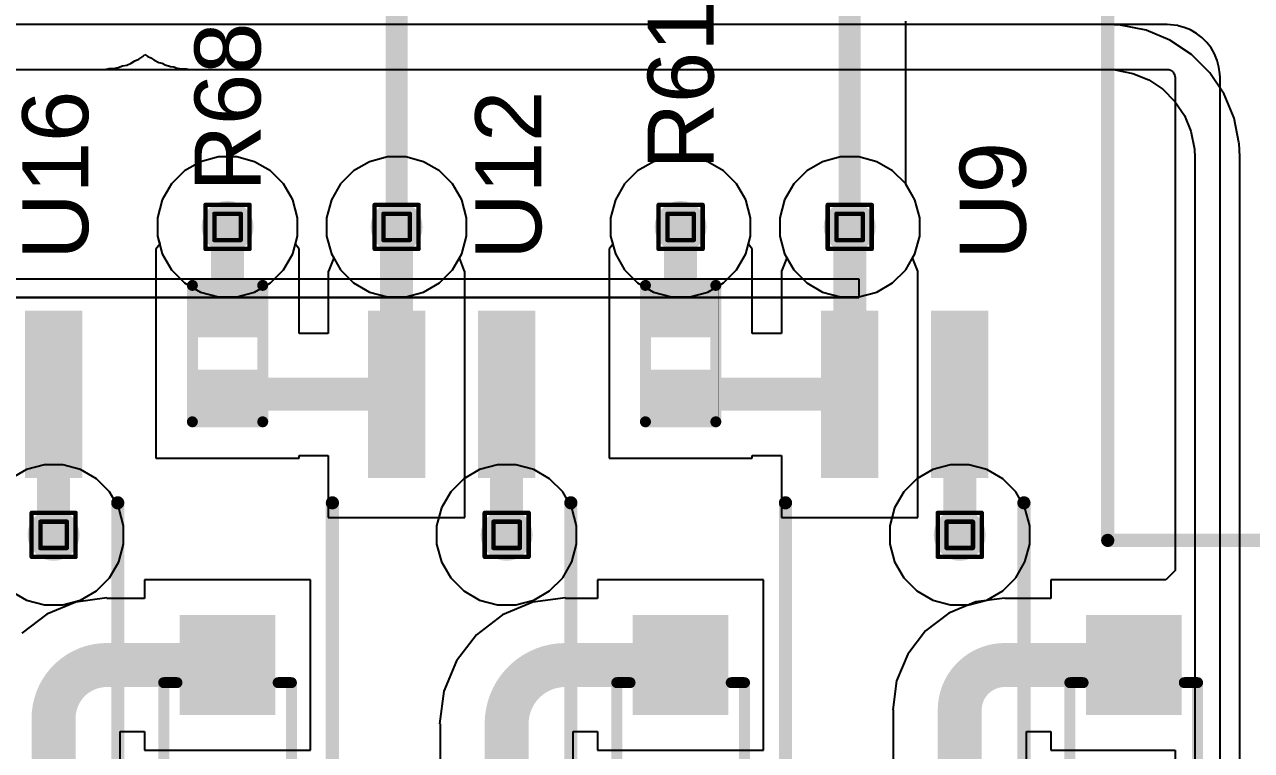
# Model space of a CAD drawing. Header units: inches. Extents: x -5 to 230, y -4 to 159.
# Drawn here: x 56.92 to 71.08, y 10.97 to 19.35 of the extents above; entities that cross this region are included whole.
import ezdxf

# ---------------------------------------------------------------- set-up
doc = ezdxf.new("R2010")
doc.units = ezdxf.units.IN
for name, color, linetype in [('Bottom Layer', 5, 'Continuous'), ('Drill Drawing', 1, 'Continuous'), ('Layer 1', 16, 'Continuous'), ('Layer 2', 76, 'Continuous'), ('Top Layer', 1, 'Continuous'), ('Top Overlay', 2, 'Continuous'), ('Top Paste', 8, 'Continuous'), ('Top Solder', 216, 'Continuous'), ('Via Holes', 16, 'Continuous')]:
    doc.layers.add(name, color=color, linetype=linetype)
doc.styles.add('Arial', font='', dxfattribs={"height": 0.2})
doc.styles.get('Arial').set_extended_font_data('Arial')

# ---------------------------------------------------------------- blocks, each defined once
blk = doc.blocks.new('SOIC_4_175____60')
at = {"layer": 'Top Layer'}
blk.add_hatch(color=1, dxfattribs=at).paths.add_polyline_path([(4.137, -0.355), (4.137, -0.915), (2.31, -0.915), (2.31, -0.355)])
at = {"layer": 'Top Paste'}
blk.add_hatch(color=8, dxfattribs=at).paths.add_polyline_path([(4.137, -0.355), (4.137, -0.915), (2.31, -0.915), (2.31, -0.355)])
at = {"layer": 'Top Solder'}
blk.add_hatch(color=216, dxfattribs=at).paths.add_polyline_path([(4.188, -0.304), (4.188, -0.966), (2.259, -0.966), (2.259, -0.304)])
at = {"layer": 'Top Overlay', "const_width": 0.152}
blk.add_lwpolyline([(-1.971, -1.376), (1.971, -1.376)], dxfattribs=at)
at = {"layer": 'Top Overlay', "const_width": 0.0762}
blk.add_lwpolyline([(1.933, -1.376, 1), (2.009, -1.376, 1)], format="xyb", close=True, dxfattribs=at)
blk = doc.blocks.new('SOIC_4_175____64')
at = {"layer": 'Top Layer'}
for points in [[(4.137, 0.915), (4.137, 0.355), (2.31, 0.355), (2.31, 0.915)], [(4.137, -0.355), (4.137, -0.915), (2.31, -0.915), (2.31, -0.355)]]:
    blk.add_hatch(color=1, dxfattribs=at).paths.add_polyline_path(points)
at = {"layer": 'Top Paste'}
for points in [[(4.137, 0.915), (4.137, 0.355), (2.31, 0.355), (2.31, 0.915)], [(4.137, -0.355), (4.137, -0.915), (2.31, -0.915), (2.31, -0.355)]]:
    blk.add_hatch(color=8, dxfattribs=at).paths.add_polyline_path(points)
at = {"layer": 'Top Solder'}
for points in [[(4.188, 0.966), (4.188, 0.304), (2.259, 0.304), (2.259, 0.966)], [(4.188, -0.304), (4.188, -0.966), (2.259, -0.966), (2.259, -0.304)]]:
    blk.add_hatch(color=216, dxfattribs=at).paths.add_polyline_path(points)
at = {"layer": 'Top Overlay', "const_width": 0.152}
for points in [[(-1.971, 1.376), (1.971, 1.376)], [(-1.971, -1.376), (1.971, -1.376)]]:
    blk.add_lwpolyline(points, dxfattribs=at)
at = {"layer": 'Top Overlay', "const_width": 0.0762}
for points in [[(1.933, 1.376, 1), (2.009, 1.376, 1)], [(1.933, -1.376, 1), (2.009, -1.376, 1)]]:
    blk.add_lwpolyline(points, format="xyb", close=True, dxfattribs=at)
blk = doc.blocks.new('SOIC_4_175____67')
at = {"layer": 'Top Layer'}
for points in [[(4.137, 0.915), (4.137, 0.355), (2.31, 0.355), (2.31, 0.915)], [(4.137, -0.355), (4.137, -0.915), (2.31, -0.915), (2.31, -0.355)]]:
    blk.add_hatch(color=1, dxfattribs=at).paths.add_polyline_path(points)
at = {"layer": 'Top Paste'}
for points in [[(4.137, 0.915), (4.137, 0.355), (2.31, 0.355), (2.31, 0.915)], [(4.137, -0.355), (4.137, -0.915), (2.31, -0.915), (2.31, -0.355)]]:
    blk.add_hatch(color=8, dxfattribs=at).paths.add_polyline_path(points)
at = {"layer": 'Top Solder'}
for points in [[(4.188, 0.966), (4.188, 0.304), (2.259, 0.304), (2.259, 0.966)], [(4.188, -0.304), (4.188, -0.966), (2.259, -0.966), (2.259, -0.304)]]:
    blk.add_hatch(color=216, dxfattribs=at).paths.add_polyline_path(points)
at = {"layer": 'Top Overlay', "const_width": 0.152}
for points in [[(-1.971, 1.376), (1.971, 1.376)], [(-1.971, -1.376), (1.971, -1.376)]]:
    blk.add_lwpolyline(points, dxfattribs=at)
at = {"layer": 'Top Overlay', "const_width": 0.0762}
for points in [[(1.933, 1.376, 1), (2.009, 1.376, 1)], [(1.933, -1.376, 1), (2.009, -1.376, 1)]]:
    blk.add_lwpolyline(points, format="xyb", close=True, dxfattribs=at)
blk = doc.blocks.new('R___0402_112')
at = {"layer": 'Top Layer'}
for points in [[(-0.699, -0.318), (-0.699, 0.318), (-0.241, 0.318), (-0.241, -0.318)], [(0.241, -0.318), (0.241, 0.318), (0.699, 0.318), (0.699, -0.318)]]:
    blk.add_hatch(color=1, dxfattribs=at).paths.add_polyline_path(points)
at = {"layer": 'Top Paste'}
for points in [[(-0.699, -0.318), (-0.699, 0.318), (-0.241, 0.318), (-0.241, -0.318)], [(0.241, -0.318), (0.241, 0.318), (0.699, 0.318), (0.699, -0.318)]]:
    blk.add_hatch(color=8, dxfattribs=at).paths.add_polyline_path(points)
at = {"layer": 'Top Solder'}
for points in [[(-0.754, -0.373), (-0.754, 0.373), (-0.186, 0.373), (-0.186, -0.373)], [(0.186, -0.373), (0.186, 0.373), (0.754, 0.373), (0.754, -0.373)]]:
    blk.add_hatch(color=216, dxfattribs=at).paths.add_polyline_path(points)
at = {"layer": 'Top Overlay'}
for points, const_width in [([(-0.787, 0.406), (-0.787, -0.406)], 0.127), ([(-0.787, 0.406), (0.787, 0.406)], 0.127), ([(0.787, 0.406), (0.787, -0.406)], 0.127), ([(-0.787, -0.406), (0.787, -0.406)], 0.127), ([(-0.813, -0.432), (0.813, -0.432)], 0.00323)]:
    blk.add_lwpolyline(points, dxfattribs=dict(at, const_width=const_width))
for points, const_width in [([(-0.819, 0.406, 1), (-0.756, 0.406, 1)], 0.0635), ([(-0.819, 0.406, 1), (-0.756, 0.406, 1)], 0.0635), ([(0.756, 0.406, 1), (0.819, 0.406, 1)], 0.0635), ([(0.756, 0.406, 1), (0.819, 0.406, 1)], 0.0635), ([(-0.819, -0.406, 1), (-0.756, -0.406, 1)], 0.0635), ([(-0.819, -0.406, 1), (-0.756, -0.406, 1)], 0.0635), ([(0.756, -0.406, 1), (0.819, -0.406, 1)], 0.0635), ([(0.756, -0.406, 1), (0.819, -0.406, 1)], 0.0635), ([(-0.814, -0.432, 1), (-0.812, -0.432, 1)], 0.00161), ([(0.812, -0.432, 1), (0.814, -0.432, 1)], 0.00161)]:
    blk.add_lwpolyline(points, format="xyb", close=True, dxfattribs=dict(at, const_width=const_width))
blk = doc.blocks.new('R___0402_119')
at = {"layer": 'Top Layer'}
for points in [[(-0.699, -0.318), (-0.699, 0.318), (-0.241, 0.318), (-0.241, -0.318)], [(0.241, -0.318), (0.241, 0.318), (0.699, 0.318), (0.699, -0.318)]]:
    blk.add_hatch(color=1, dxfattribs=at).paths.add_polyline_path(points)
at = {"layer": 'Top Paste'}
for points in [[(-0.699, -0.318), (-0.699, 0.318), (-0.241, 0.318), (-0.241, -0.318)], [(0.241, -0.318), (0.241, 0.318), (0.699, 0.318), (0.699, -0.318)]]:
    blk.add_hatch(color=8, dxfattribs=at).paths.add_polyline_path(points)
at = {"layer": 'Top Solder'}
for points in [[(-0.754, -0.373), (-0.754, 0.373), (-0.186, 0.373), (-0.186, -0.373)], [(0.186, -0.373), (0.186, 0.373), (0.754, 0.373), (0.754, -0.373)]]:
    blk.add_hatch(color=216, dxfattribs=at).paths.add_polyline_path(points)
at = {"layer": 'Top Overlay'}
for points, const_width in [([(-0.787, 0.406), (-0.787, -0.406)], 0.127), ([(-0.787, 0.406), (0.787, 0.406)], 0.127), ([(0.787, 0.406), (0.787, -0.406)], 0.127), ([(-0.787, -0.406), (0.787, -0.406)], 0.127), ([(-0.813, -0.432), (0.813, -0.432)], 0.00323)]:
    blk.add_lwpolyline(points, dxfattribs=dict(at, const_width=const_width))
for points, const_width in [([(-0.819, 0.406, 1), (-0.756, 0.406, 1)], 0.0635), ([(-0.819, 0.406, 1), (-0.756, 0.406, 1)], 0.0635), ([(0.756, 0.406, 1), (0.819, 0.406, 1)], 0.0635), ([(0.756, 0.406, 1), (0.819, 0.406, 1)], 0.0635), ([(-0.819, -0.406, 1), (-0.756, -0.406, 1)], 0.0635), ([(-0.819, -0.406, 1), (-0.756, -0.406, 1)], 0.0635), ([(0.756, -0.406, 1), (0.819, -0.406, 1)], 0.0635), ([(0.756, -0.406, 1), (0.819, -0.406, 1)], 0.0635), ([(-0.814, -0.432, 1), (-0.812, -0.432, 1)], 0.00161), ([(0.812, -0.432, 1), (0.814, -0.432, 1)], 0.00161)]:
    blk.add_lwpolyline(points, format="xyb", close=True, dxfattribs=dict(at, const_width=const_width))
blk = doc.blocks.new('SOD_123_203')
at = {"layer": 'Top Layer'}
for points in [[(-1.1, 0.45), (-1.1, -0.45), (-2.05, -0.45), (-2.05, 0.45)], [(2.05, 0.45), (2.05, -0.45), (1.1, -0.45), (1.1, 0.45)]]:
    blk.add_hatch(color=1, dxfattribs=at).paths.add_polyline_path(points)
at = {"layer": 'Top Overlay'}
for points in [[(0.965, 0.508), (2.819, 0.508), (2.819, 0.8), (0.965, 0.8)], [(2.12, -0.788), (2.819, -0.788), (2.819, 0.787), (2.12, 0.787)], [(0.965, -0.8), (2.819, -0.8), (2.819, -0.508), (0.965, -0.508)]]:
    blk.add_hatch(color=2, dxfattribs=at).paths.add_polyline_path(points)
at = {"layer": 'Top Paste'}
for points in [[(-1.1, 0.45), (-1.1, -0.45), (-2.05, -0.45), (-2.05, 0.45)], [(2.05, 0.45), (2.05, -0.45), (1.1, -0.45), (1.1, 0.45)]]:
    blk.add_hatch(color=8, dxfattribs=at).paths.add_polyline_path(points)
at = {"layer": 'Top Solder'}
for points in [[(-0.998, 0.552), (-0.998, -0.552), (-2.152, -0.552), (-2.152, 0.552)], [(2.152, 0.552), (2.152, -0.552), (0.998, -0.552), (0.998, 0.552)]]:
    blk.add_hatch(color=216, dxfattribs=at).paths.add_polyline_path(points)
at = {"layer": 'Top Overlay', "const_width": 0.127}
for points in [[(0.965, 0.737), (-1.372, 0.737)], [(-1.372, 0.584), (-1.372, 0.737)], [(-1.372, -0.737), (-1.372, -0.584)], [(0.965, -0.737), (-1.372, -0.737)]]:
    blk.add_lwpolyline(points, dxfattribs=at)
at = {"layer": 'Top Overlay', "const_width": 0.0635}
for points in [[(-1.403, 0.737, 1), (-1.34, 0.737, 1)], [(-1.403, 0.737, 1), (-1.34, 0.737, 1)], [(0.933, 0.737, 1), (0.997, 0.737, 1)], [(-1.403, 0.584, 1), (-1.34, 0.584, 1)], [(-1.403, -0.584, 1), (-1.34, -0.584, 1)], [(-1.403, -0.737, 1), (-1.34, -0.737, 1)], [(-1.403, -0.737, 1), (-1.34, -0.737, 1)], [(0.933, -0.737, 1), (0.997, -0.737, 1)]]:
    blk.add_lwpolyline(points, format="xyb", close=True, dxfattribs=at)
blk = doc.blocks.new('SOD_123_205')
at = {"layer": 'Top Layer'}
for points in [[(-1.1, 0.45), (-1.1, -0.45), (-2.05, -0.45), (-2.05, 0.45)], [(2.05, 0.45), (2.05, -0.45), (1.1, -0.45), (1.1, 0.45)]]:
    blk.add_hatch(color=1, dxfattribs=at).paths.add_polyline_path(points)
at = {"layer": 'Top Overlay'}
for points in [[(0.965, 0.508), (2.819, 0.508), (2.819, 0.8), (0.965, 0.8)], [(2.12, -0.787), (2.819, -0.787), (2.819, 0.788), (2.12, 0.788)], [(0.965, -0.8), (2.819, -0.8), (2.819, -0.508), (0.965, -0.508)]]:
    blk.add_hatch(color=2, dxfattribs=at).paths.add_polyline_path(points)
at = {"layer": 'Top Paste'}
for points in [[(-1.1, 0.45), (-1.1, -0.45), (-2.05, -0.45), (-2.05, 0.45)], [(2.05, 0.45), (2.05, -0.45), (1.1, -0.45), (1.1, 0.45)]]:
    blk.add_hatch(color=8, dxfattribs=at).paths.add_polyline_path(points)
at = {"layer": 'Top Solder'}
for points in [[(-0.998, 0.552), (-0.998, -0.552), (-2.152, -0.552), (-2.152, 0.552)], [(2.152, 0.552), (2.152, -0.552), (0.998, -0.552), (0.998, 0.552)]]:
    blk.add_hatch(color=216, dxfattribs=at).paths.add_polyline_path(points)
at = {"layer": 'Top Overlay', "const_width": 0.127}
for points in [[(0.965, 0.737), (-1.372, 0.737)], [(-1.372, 0.584), (-1.372, 0.737)], [(-1.372, -0.737), (-1.372, -0.584)], [(0.965, -0.737), (-1.372, -0.737)]]:
    blk.add_lwpolyline(points, dxfattribs=at)
at = {"layer": 'Top Overlay', "const_width": 0.0635}
for points in [[(-1.403, 0.737, 1), (-1.34, 0.737, 1)], [(-1.403, 0.737, 1), (-1.34, 0.737, 1)], [(0.933, 0.737, 1), (0.997, 0.737, 1)], [(-1.403, 0.584, 1), (-1.34, 0.584, 1)], [(-1.403, -0.584, 1), (-1.34, -0.584, 1)], [(-1.403, -0.737, 1), (-1.34, -0.737, 1)], [(-1.403, -0.737, 1), (-1.34, -0.737, 1)], [(0.933, -0.737, 1), (0.997, -0.737, 1)]]:
    blk.add_lwpolyline(points, format="xyb", close=True, dxfattribs=at)
blk = doc.blocks.new('SOD_123_208')
at = {"layer": 'Top Layer'}
for points in [[(-1.1, 0.45), (-1.1, -0.45), (-2.05, -0.45), (-2.05, 0.45)], [(2.05, 0.45), (2.05, -0.45), (1.1, -0.45), (1.1, 0.45)]]:
    blk.add_hatch(color=1, dxfattribs=at).paths.add_polyline_path(points)
at = {"layer": 'Top Overlay'}
for points in [[(0.965, 0.508), (2.819, 0.508), (2.819, 0.8), (0.965, 0.8)], [(2.12, -0.788), (2.819, -0.788), (2.819, 0.787), (2.12, 0.787)], [(0.965, -0.8), (2.819, -0.8), (2.819, -0.508), (0.965, -0.508)]]:
    blk.add_hatch(color=2, dxfattribs=at).paths.add_polyline_path(points)
at = {"layer": 'Top Paste'}
for points in [[(-1.1, 0.45), (-1.1, -0.45), (-2.05, -0.45), (-2.05, 0.45)], [(2.05, 0.45), (2.05, -0.45), (1.1, -0.45), (1.1, 0.45)]]:
    blk.add_hatch(color=8, dxfattribs=at).paths.add_polyline_path(points)
at = {"layer": 'Top Solder'}
for points in [[(-0.998, 0.552), (-0.998, -0.552), (-2.152, -0.552), (-2.152, 0.552)], [(2.152, 0.552), (2.152, -0.552), (0.998, -0.552), (0.998, 0.552)]]:
    blk.add_hatch(color=216, dxfattribs=at).paths.add_polyline_path(points)
at = {"layer": 'Top Overlay', "const_width": 0.127}
for points in [[(-1.372, 0.584), (-1.372, 0.737)], [(0.965, 0.737), (-1.372, 0.737)], [(-1.372, -0.737), (-1.372, -0.584)], [(0.965, -0.737), (-1.372, -0.737)]]:
    blk.add_lwpolyline(points, dxfattribs=at)
at = {"layer": 'Top Overlay', "const_width": 0.0635}
for points in [[(-1.403, 0.737, 1), (-1.34, 0.737, 1)], [(-1.403, 0.737, 1), (-1.34, 0.737, 1)], [(0.933, 0.737, 1), (0.997, 0.737, 1)], [(-1.403, 0.584, 1), (-1.34, 0.584, 1)], [(-1.403, -0.584, 1), (-1.34, -0.584, 1)], [(-1.403, -0.737, 1), (-1.34, -0.737, 1)], [(-1.403, -0.737, 1), (-1.34, -0.737, 1)], [(0.933, -0.737, 1), (0.997, -0.737, 1)]]:
    blk.add_lwpolyline(points, format="xyb", close=True, dxfattribs=at)
blk = doc.blocks.new('UWT1E331MNL1GS_260')
at = {"layer": 'Top Overlay', "const_width": 0.152}
for points in [[(4.176, -4.226), (4.176, -0.782)], [(4.176, -4.226), (-2.49, -4.226)]]:
    blk.add_lwpolyline(points, dxfattribs=at)
at = {"layer": 'Top Overlay', "const_width": 0.0762}
blk.add_lwpolyline([(4.138, -4.226, 1), (4.214, -4.226, 1)], format="xyb", close=True, dxfattribs=at)
blk.add_lwpolyline([(4.138, -4.226, 1), (4.214, -4.226, 1)], format="xyb", close=True, dxfattribs=at)

msp = doc.modelspace()

# ---------------------------------------------------------------- hatches: boundary and pattern name
at = {"layer": 'Bottom Layer'}
h = msp.add_hatch(color=5, dxfattribs=at)
edge = h.paths.add_edge_path()
edge.add_arc((59.26, 17.018), 0.3, 0, 360)
h = msp.add_hatch(color=5, dxfattribs=at)
edge = h.paths.add_edge_path()
edge.add_arc((61.211, 17.018), 0.3, 0, 360)
h = msp.add_hatch(color=5, dxfattribs=at)
edge = h.paths.add_edge_path()
edge.add_arc((64.489, 17.018), 0.3, 0, 360)
h = msp.add_hatch(color=5, dxfattribs=at)
edge = h.paths.add_edge_path()
edge.add_arc((66.44, 17.018), 0.3, 0, 360)
h = msp.add_hatch(color=5, dxfattribs=at)
edge = h.paths.add_edge_path()
edge.add_arc((57.252, 13.462), 0.3, 0, 360)
h = msp.add_hatch(color=5, dxfattribs=at)
edge = h.paths.add_edge_path()
edge.add_arc((62.481, 13.462), 0.3, 0, 360)
h = msp.add_hatch(color=5, dxfattribs=at)
edge = h.paths.add_edge_path()
edge.add_arc((67.71, 13.462), 0.3, 0, 360)
at = {"layer": 'Layer 1'}
h = msp.add_hatch(color=16, dxfattribs=at)
edge = h.paths.add_edge_path()
edge.add_arc((59.26, 17.018), 0.3, 0, 360)
h = msp.add_hatch(color=16, dxfattribs=at)
edge = h.paths.add_edge_path()
edge.add_arc((61.211, 17.018), 0.3, 0, 360)
h = msp.add_hatch(color=16, dxfattribs=at)
edge = h.paths.add_edge_path()
edge.add_arc((64.489, 17.018), 0.3, 0, 360)
h = msp.add_hatch(color=16, dxfattribs=at)
edge = h.paths.add_edge_path()
edge.add_arc((66.44, 17.018), 0.3, 0, 360)
h = msp.add_hatch(color=16, dxfattribs=at)
edge = h.paths.add_edge_path()
edge.add_arc((57.252, 13.462), 0.3, 0, 360)
h = msp.add_hatch(color=16, dxfattribs=at)
edge = h.paths.add_edge_path()
edge.add_arc((62.481, 13.462), 0.3, 0, 360)
h = msp.add_hatch(color=16, dxfattribs=at)
edge = h.paths.add_edge_path()
edge.add_arc((67.71, 13.462), 0.3, 0, 360)
at = {"layer": 'Layer 2'}
h = msp.add_hatch(color=76, dxfattribs=at)
edge = h.paths.add_edge_path()
edge.add_arc((59.26, 17.018), 0.3, 0, 360)
h = msp.add_hatch(color=76, dxfattribs=at)
edge = h.paths.add_edge_path()
edge.add_arc((61.211, 17.018), 0.3, 0, 360)
h = msp.add_hatch(color=76, dxfattribs=at)
edge = h.paths.add_edge_path()
edge.add_arc((64.489, 17.018), 0.3, 0, 360)
h = msp.add_hatch(color=76, dxfattribs=at)
edge = h.paths.add_edge_path()
edge.add_arc((66.44, 17.018), 0.3, 0, 360)
h = msp.add_hatch(color=76, dxfattribs=at)
edge = h.paths.add_edge_path()
edge.add_arc((57.252, 13.462), 0.3, 0, 360)
h = msp.add_hatch(color=76, dxfattribs=at)
edge = h.paths.add_edge_path()
edge.add_arc((62.481, 13.462), 0.3, 0, 360)
h = msp.add_hatch(color=76, dxfattribs=at)
edge = h.paths.add_edge_path()
edge.add_arc((67.71, 13.462), 0.3, 0, 360)
at = {"layer": 'Top Layer'}
h = msp.add_hatch(color=1, dxfattribs=at)
edge = h.paths.add_edge_path()
edge.add_arc((59.26, 17.018), 0.3, 0, 360)
h = msp.add_hatch(color=1, dxfattribs=at)
edge = h.paths.add_edge_path()
edge.add_arc((61.211, 17.018), 0.3, 0, 360)
h = msp.add_hatch(color=1, dxfattribs=at)
edge = h.paths.add_edge_path()
edge.add_arc((64.489, 17.018), 0.3, 0, 360)
h = msp.add_hatch(color=1, dxfattribs=at)
edge = h.paths.add_edge_path()
edge.add_arc((66.44, 17.018), 0.3, 0, 360)
h = msp.add_hatch(color=1, dxfattribs=at)
edge = h.paths.add_edge_path()
edge.add_arc((57.252, 13.462), 0.3, 0, 360)
h = msp.add_hatch(color=1, dxfattribs=at)
edge = h.paths.add_edge_path()
edge.add_arc((62.481, 13.462), 0.3, 0, 360)
h = msp.add_hatch(color=1, dxfattribs=at)
edge = h.paths.add_edge_path()
edge.add_arc((67.71, 13.462), 0.3, 0, 360)
at = {"layer": 'Via Holes'}
h = msp.add_hatch(color=7, dxfattribs=at)
edge = h.paths.add_edge_path()
edge.add_arc((59.26, 17.018), 0.15, 0, 360)
h = msp.add_hatch(color=7, dxfattribs=at)
edge = h.paths.add_edge_path()
edge.add_arc((61.211, 17.018), 0.15, 0, 360)
h = msp.add_hatch(color=7, dxfattribs=at)
edge = h.paths.add_edge_path()
edge.add_arc((64.489, 17.018), 0.15, 0, 360)
h = msp.add_hatch(color=7, dxfattribs=at)
edge = h.paths.add_edge_path()
edge.add_arc((66.44, 17.018), 0.15, 0, 360)
h = msp.add_hatch(color=7, dxfattribs=at)
edge = h.paths.add_edge_path()
edge.add_arc((57.252, 13.462), 0.15, 0, 360)
h = msp.add_hatch(color=7, dxfattribs=at)
edge = h.paths.add_edge_path()
edge.add_arc((62.481, 13.462), 0.15, 0, 360)
h = msp.add_hatch(color=7, dxfattribs=at)
edge = h.paths.add_edge_path()
edge.add_arc((67.71, 13.462), 0.15, 0, 360)

# ---------------------------------------------------------------- linework, layer by layer
at = {"layer": 'Bottom Layer'}
for p, q in [((67.088, 17.513), (67.088, 19.392)), ((67.193, 17.33), (67.088, 17.513)), ((67.248, 17.124), (67.193, 17.33)), ((67.248, 16.912), (67.248, 17.124)), ((67.193, 16.706), (67.248, 16.912)), ((67.087, 16.522), (67.193, 16.706)), ((66.936, 16.371), (67.087, 16.522)), ((55.898, 16.419), (66.547, 16.419)), ((66.547, 16.419), (66.547, 16.202)), ((66.752, 16.265), (66.936, 16.371)), ((66.547, 16.202), (55.898, 16.202)), ((55.898, 16.202), (66.547, 16.202)), ((66.547, 16.21), (66.752, 16.265)), ((66.547, 16.202), (66.547, 16.21))]:
    msp.add_line(p, q, dxfattribs=at)
at = {"layer": 'Bottom Layer', "const_width": 0.254}
for points in [[(61.211, 48.515), (61.211, 17.018)], [(66.44, 40.935), (66.44, 17.018)]]:
    msp.add_lwpolyline(points, dxfattribs=at)
at = {"layer": 'Bottom Layer', "const_width": 0.127}
for points in [[(61.148, 17.018, 1), (61.275, 17.018, 1)], [(66.377, 17.018, 1), (66.504, 17.018, 1)]]:
    msp.add_lwpolyline(points, format="xyb", close=True, dxfattribs=at)
at = {"layer": 'Drill Drawing', "const_width": 0.0508}
for points in [[(59.006, 17.272), (59.514, 17.272)], [(59.006, 16.764), (59.006, 17.272)], [(59.514, 16.764), (59.514, 17.272)], [(60.957, 17.272), (61.465, 17.272)], [(60.957, 16.764), (60.957, 17.272)], [(61.465, 16.764), (61.465, 17.272)], [(64.235, 17.272), (64.743, 17.272)], [(64.235, 16.764), (64.235, 17.272)], [(64.743, 16.764), (64.743, 17.272)], [(66.186, 17.272), (66.694, 17.272)], [(66.186, 16.764), (66.186, 17.272)], [(66.694, 16.764), (66.694, 17.272)], [(59.108, 17.17), (59.412, 17.17)], [(59.108, 16.866), (59.108, 17.17)], [(59.412, 16.866), (59.412, 17.17)], [(61.059, 17.17), (61.364, 17.17)], [(61.059, 16.866), (61.059, 17.17)], [(61.364, 16.866), (61.364, 17.17)], [(64.336, 17.17), (64.641, 17.17)], [(64.336, 16.866), (64.336, 17.17)], [(64.641, 16.866), (64.641, 17.17)], [(66.288, 17.17), (66.593, 17.17)], [(66.288, 16.866), (66.288, 17.17)], [(66.593, 16.866), (66.593, 17.17)], [(59.108, 16.866), (59.412, 16.866)], [(61.059, 16.866), (61.364, 16.866)], [(64.336, 16.866), (64.641, 16.866)], [(66.288, 16.866), (66.593, 16.866)], [(59.006, 16.764), (59.514, 16.764)], [(60.957, 16.764), (61.465, 16.764)], [(64.235, 16.764), (64.743, 16.764)], [(66.186, 16.764), (66.694, 16.764)], [(56.998, 13.716), (57.506, 13.716)], [(56.998, 13.208), (56.998, 13.716)], [(57.506, 13.208), (57.506, 13.716)], [(62.227, 13.716), (62.735, 13.716)], [(62.227, 13.208), (62.227, 13.716)], [(62.735, 13.208), (62.735, 13.716)], [(67.456, 13.716), (67.964, 13.716)], [(67.456, 13.208), (67.456, 13.716)], [(67.964, 13.208), (67.964, 13.716)], [(57.1, 13.614), (57.405, 13.614)], [(57.1, 13.31), (57.1, 13.614)], [(57.405, 13.31), (57.405, 13.614)], [(62.329, 13.614), (62.634, 13.614)], [(62.329, 13.31), (62.329, 13.614)], [(62.634, 13.31), (62.634, 13.614)], [(67.558, 13.614), (67.863, 13.614)], [(67.558, 13.31), (67.558, 13.614)], [(67.863, 13.31), (67.863, 13.614)], [(57.1, 13.31), (57.405, 13.31)], [(62.329, 13.31), (62.634, 13.31)], [(67.558, 13.31), (67.863, 13.31)], [(56.998, 13.208), (57.506, 13.208)], [(62.227, 13.208), (62.735, 13.208)], [(67.456, 13.208), (67.964, 13.208)]]:
    msp.add_lwpolyline(points, dxfattribs=at)
at = {"layer": 'Drill Drawing', "const_width": 0.0254}
for points in [[(58.993, 17.272, 1), (59.019, 17.272, 1)], [(58.993, 17.272, 1), (59.019, 17.272, 1)], [(59.501, 17.272, 1), (59.527, 17.272, 1)], [(59.501, 17.272, 1), (59.527, 17.272, 1)], [(60.945, 17.272, 1), (60.97, 17.272, 1)], [(60.945, 17.272, 1), (60.97, 17.272, 1)], [(61.453, 17.272, 1), (61.478, 17.272, 1)], [(61.453, 17.272, 1), (61.478, 17.272, 1)], [(64.222, 17.272, 1), (64.248, 17.272, 1)], [(64.222, 17.272, 1), (64.248, 17.272, 1)], [(64.73, 17.272, 1), (64.756, 17.272, 1)], [(64.73, 17.272, 1), (64.756, 17.272, 1)], [(66.174, 17.272, 1), (66.199, 17.272, 1)], [(66.174, 17.272, 1), (66.199, 17.272, 1)], [(66.682, 17.272, 1), (66.707, 17.272, 1)], [(66.682, 17.272, 1), (66.707, 17.272, 1)], [(59.095, 17.17, 1), (59.12, 17.17, 1)], [(59.095, 17.17, 1), (59.12, 17.17, 1)], [(59.4, 17.17, 1), (59.425, 17.17, 1)], [(59.4, 17.17, 1), (59.425, 17.17, 1)], [(61.046, 17.17, 1), (61.072, 17.17, 1)], [(61.046, 17.17, 1), (61.072, 17.17, 1)], [(61.351, 17.17, 1), (61.376, 17.17, 1)], [(61.351, 17.17, 1), (61.376, 17.17, 1)], [(64.324, 17.17, 1), (64.349, 17.17, 1)], [(64.324, 17.17, 1), (64.349, 17.17, 1)], [(64.629, 17.17, 1), (64.654, 17.17, 1)], [(64.629, 17.17, 1), (64.654, 17.17, 1)], [(66.275, 17.17, 1), (66.301, 17.17, 1)], [(66.275, 17.17, 1), (66.301, 17.17, 1)], [(66.58, 17.17, 1), (66.605, 17.17, 1)], [(66.58, 17.17, 1), (66.605, 17.17, 1)], [(59.095, 16.866, 1), (59.12, 16.866, 1)], [(59.095, 16.866, 1), (59.12, 16.866, 1)], [(59.4, 16.866, 1), (59.425, 16.866, 1)], [(59.4, 16.866, 1), (59.425, 16.866, 1)], [(61.046, 16.866, 1), (61.072, 16.866, 1)], [(61.046, 16.866, 1), (61.072, 16.866, 1)], [(61.351, 16.866, 1), (61.376, 16.866, 1)], [(61.351, 16.866, 1), (61.376, 16.866, 1)], [(64.324, 16.866, 1), (64.349, 16.866, 1)], [(64.324, 16.866, 1), (64.349, 16.866, 1)], [(64.629, 16.866, 1), (64.654, 16.866, 1)], [(64.629, 16.866, 1), (64.654, 16.866, 1)], [(66.275, 16.866, 1), (66.301, 16.866, 1)], [(66.275, 16.866, 1), (66.301, 16.866, 1)], [(66.58, 16.866, 1), (66.605, 16.866, 1)], [(66.58, 16.866, 1), (66.605, 16.866, 1)], [(58.993, 16.764, 1), (59.019, 16.764, 1)], [(58.993, 16.764, 1), (59.019, 16.764, 1)], [(59.501, 16.764, 1), (59.527, 16.764, 1)], [(59.501, 16.764, 1), (59.527, 16.764, 1)], [(60.945, 16.764, 1), (60.97, 16.764, 1)], [(60.945, 16.764, 1), (60.97, 16.764, 1)], [(61.453, 16.764, 1), (61.478, 16.764, 1)], [(61.453, 16.764, 1), (61.478, 16.764, 1)], [(64.222, 16.764, 1), (64.248, 16.764, 1)], [(64.222, 16.764, 1), (64.248, 16.764, 1)], [(64.73, 16.764, 1), (64.756, 16.764, 1)], [(64.73, 16.764, 1), (64.756, 16.764, 1)], [(66.174, 16.764, 1), (66.199, 16.764, 1)], [(66.174, 16.764, 1), (66.199, 16.764, 1)], [(66.682, 16.764, 1), (66.707, 16.764, 1)], [(66.682, 16.764, 1), (66.707, 16.764, 1)], [(56.986, 13.716, 1), (57.011, 13.716, 1)], [(56.986, 13.716, 1), (57.011, 13.716, 1)], [(57.494, 13.716, 1), (57.519, 13.716, 1)], [(57.494, 13.716, 1), (57.519, 13.716, 1)], [(62.215, 13.716, 1), (62.24, 13.716, 1)], [(62.215, 13.716, 1), (62.24, 13.716, 1)], [(62.723, 13.716, 1), (62.748, 13.716, 1)], [(62.723, 13.716, 1), (62.748, 13.716, 1)], [(67.444, 13.716, 1), (67.469, 13.716, 1)], [(67.444, 13.716, 1), (67.469, 13.716, 1)], [(67.952, 13.716, 1), (67.977, 13.716, 1)], [(67.952, 13.716, 1), (67.977, 13.716, 1)], [(57.087, 13.614, 1), (57.113, 13.614, 1)], [(57.087, 13.614, 1), (57.113, 13.614, 1)], [(57.392, 13.614, 1), (57.418, 13.614, 1)], [(57.392, 13.614, 1), (57.418, 13.614, 1)], [(62.316, 13.614, 1), (62.342, 13.614, 1)], [(62.316, 13.614, 1), (62.342, 13.614, 1)], [(62.621, 13.614, 1), (62.646, 13.614, 1)], [(62.621, 13.614, 1), (62.646, 13.614, 1)], [(67.545, 13.614, 1), (67.571, 13.614, 1)], [(67.545, 13.614, 1), (67.571, 13.614, 1)], [(67.85, 13.614, 1), (67.875, 13.614, 1)], [(67.85, 13.614, 1), (67.875, 13.614, 1)], [(57.087, 13.31, 1), (57.113, 13.31, 1)], [(57.087, 13.31, 1), (57.113, 13.31, 1)], [(57.392, 13.31, 1), (57.418, 13.31, 1)], [(57.392, 13.31, 1), (57.418, 13.31, 1)], [(62.316, 13.31, 1), (62.342, 13.31, 1)], [(62.316, 13.31, 1), (62.342, 13.31, 1)], [(62.621, 13.31, 1), (62.646, 13.31, 1)], [(62.621, 13.31, 1), (62.646, 13.31, 1)], [(67.545, 13.31, 1), (67.571, 13.31, 1)], [(67.545, 13.31, 1), (67.571, 13.31, 1)], [(67.85, 13.31, 1), (67.875, 13.31, 1)], [(67.85, 13.31, 1), (67.875, 13.31, 1)], [(56.986, 13.208, 1), (57.011, 13.208, 1)], [(56.986, 13.208, 1), (57.011, 13.208, 1)], [(57.494, 13.208, 1), (57.519, 13.208, 1)], [(57.494, 13.208, 1), (57.519, 13.208, 1)], [(62.215, 13.208, 1), (62.24, 13.208, 1)], [(62.215, 13.208, 1), (62.24, 13.208, 1)], [(62.723, 13.208, 1), (62.748, 13.208, 1)], [(62.723, 13.208, 1), (62.748, 13.208, 1)], [(67.444, 13.208, 1), (67.469, 13.208, 1)], [(67.444, 13.208, 1), (67.469, 13.208, 1)], [(67.952, 13.208, 1), (67.977, 13.208, 1)], [(67.952, 13.208, 1), (67.977, 13.208, 1)]]:
    msp.add_lwpolyline(points, format="xyb", close=True, dxfattribs=at)
at = {"layer": 'Layer 1'}
for p, q in [((69.418, 19.355), (46.939, 19.355)), ((69.567, 19.347), (69.418, 19.355)), ((69.86, 19.289), (69.567, 19.347)), ((70.136, 19.175), (69.86, 19.289)), ((70.385, 19.009), (70.136, 19.175)), ((70.596, 18.798), (70.385, 19.009)), ((46.939, 18.837), (69.405, 18.837)), ((69.405, 18.837), (69.504, 18.832)), ((69.504, 18.832), (69.709, 18.791)), ((69.709, 18.791), (69.891, 18.716)), ((69.891, 18.716), (70.055, 18.607)), ((70.762, 18.549), (70.596, 18.798)), ((70.055, 18.607), (70.194, 18.467)), ((70.194, 18.467), (70.303, 18.304)), ((70.877, 18.273), (70.762, 18.549)), ((70.303, 18.304), (70.379, 18.122)), ((70.932, 17.994), (70.877, 18.273)), ((70.379, 18.122), (70.419, 17.916)), ((70.935, 17.98), (70.932, 17.994)), ((70.419, 17.916), (70.424, 17.818)), ((70.942, 17.831), (70.935, 17.98)), ((58.948, 17.771), (58.764, 17.665)), ((59.154, 17.826), (58.948, 17.771)), ((59.366, 17.826), (59.154, 17.826)), ((59.572, 17.771), (59.366, 17.826)), ((59.756, 17.665), (59.572, 17.771)), ((60.899, 17.771), (60.715, 17.665)), ((61.105, 17.826), (60.899, 17.771)), ((61.318, 17.826), (61.105, 17.826)), ((61.523, 17.771), (61.318, 17.826)), ((61.707, 17.665), (61.523, 17.771)), ((64.177, 17.771), (63.993, 17.665)), ((64.383, 17.826), (64.177, 17.771)), ((64.595, 17.826), (64.383, 17.826)), ((64.801, 17.771), (64.595, 17.826)), ((64.985, 17.665), (64.801, 17.771)), ((66.128, 17.771), (65.944, 17.665)), ((66.334, 17.826), (66.128, 17.771)), ((66.547, 17.826), (66.334, 17.826)), ((66.752, 17.771), (66.547, 17.826)), ((66.936, 17.665), (66.752, 17.771)), ((70.424, 17.818), (70.424, 9.695)), ((70.942, 9.682), (70.942, 17.831)), ((70.942, 17.831), (70.942, 17.831)), ((70.942, 17.831), (70.942, 17.831)), ((70.942, 17.831), (70.942, 17.831)), ((58.764, 17.665), (58.613, 17.514)), ((59.907, 17.514), (59.756, 17.665)), ((60.715, 17.665), (60.565, 17.514)), ((61.858, 17.514), (61.707, 17.665)), ((63.993, 17.665), (63.842, 17.514)), ((65.135, 17.514), (64.985, 17.665)), ((65.944, 17.665), (65.794, 17.514)), ((67.087, 17.514), (66.936, 17.665)), ((58.613, 17.514), (58.507, 17.33)), ((60.013, 17.33), (59.907, 17.514)), ((60.565, 17.514), (60.458, 17.33)), ((61.964, 17.33), (61.858, 17.514)), ((63.842, 17.514), (63.736, 17.33)), ((65.242, 17.33), (65.135, 17.514)), ((65.794, 17.514), (65.687, 17.33)), ((67.193, 17.33), (67.087, 17.514)), ((58.507, 17.33), (58.452, 17.124)), ((60.068, 17.124), (60.013, 17.33)), ((60.458, 17.33), (60.403, 17.124)), ((62.019, 17.124), (61.964, 17.33)), ((63.736, 17.33), (63.681, 17.124)), ((65.297, 17.124), (65.242, 17.33)), ((65.687, 17.33), (65.632, 17.124)), ((67.248, 17.124), (67.193, 17.33)), ((58.452, 17.124), (58.452, 16.912)), ((60.068, 16.912), (60.068, 17.124)), ((60.403, 17.124), (60.403, 16.912)), ((62.019, 16.912), (62.019, 17.124)), ((63.681, 17.124), (63.681, 16.912)), ((65.297, 16.912), (65.297, 17.124)), ((65.632, 17.124), (65.632, 16.912)), ((67.248, 16.912), (67.248, 17.124)), ((58.452, 16.912), (58.507, 16.706)), ((60.013, 16.706), (60.068, 16.912)), ((60.403, 16.912), (60.458, 16.706)), ((61.964, 16.706), (62.019, 16.912)), ((63.681, 16.912), (63.736, 16.706)), ((65.242, 16.706), (65.297, 16.912)), ((65.632, 16.912), (65.687, 16.706)), ((67.193, 16.706), (67.248, 16.912)), ((58.507, 16.706), (58.613, 16.522)), ((59.907, 16.522), (60.013, 16.706)), ((60.458, 16.706), (60.565, 16.522)), ((61.858, 16.522), (61.964, 16.706)), ((63.736, 16.706), (63.842, 16.522)), ((65.135, 16.522), (65.242, 16.706)), ((65.687, 16.706), (65.794, 16.522)), ((67.087, 16.522), (67.193, 16.706)), ((58.613, 16.522), (58.764, 16.371)), ((59.756, 16.371), (59.907, 16.522)), ((60.565, 16.522), (60.715, 16.371)), ((61.707, 16.371), (61.858, 16.522)), ((63.842, 16.522), (63.993, 16.371)), ((64.985, 16.371), (65.135, 16.522)), ((65.794, 16.522), (65.944, 16.371)), ((66.936, 16.371), (67.087, 16.522)), ((58.764, 16.371), (58.948, 16.265)), ((59.572, 16.265), (59.756, 16.371)), ((60.715, 16.371), (60.899, 16.265)), ((61.523, 16.265), (61.707, 16.371)), ((63.993, 16.371), (64.177, 16.265)), ((64.801, 16.265), (64.985, 16.371)), ((65.944, 16.371), (66.128, 16.265)), ((66.752, 16.265), (66.936, 16.371)), ((58.948, 16.265), (59.154, 16.21)), ((59.154, 16.21), (59.366, 16.21)), ((59.366, 16.21), (59.572, 16.265)), ((60.899, 16.265), (61.105, 16.21)), ((61.105, 16.21), (61.318, 16.21)), ((61.318, 16.21), (61.523, 16.265)), ((64.177, 16.265), (64.383, 16.21)), ((64.383, 16.21), (64.595, 16.21)), ((64.595, 16.21), (64.801, 16.265)), ((66.128, 16.265), (66.334, 16.21)), ((66.334, 16.21), (66.547, 16.21)), ((66.547, 16.21), (66.752, 16.265))]:
    msp.add_line(p, q, dxfattribs=at)
at = {"layer": 'Layer 2'}
for p, q in [((60.899, 17.771), (60.715, 17.665)), ((61.105, 17.826), (60.899, 17.771)), ((61.318, 17.826), (61.105, 17.826)), ((61.523, 17.771), (61.318, 17.826)), ((61.707, 17.665), (61.523, 17.771)), ((66.128, 17.771), (65.944, 17.665)), ((66.334, 17.826), (66.128, 17.771)), ((66.547, 17.826), (66.334, 17.826)), ((66.752, 17.771), (66.547, 17.826)), ((66.936, 17.665), (66.752, 17.771)), ((60.715, 17.665), (60.565, 17.514)), ((61.858, 17.514), (61.707, 17.665)), ((65.944, 17.665), (65.794, 17.514)), ((67.087, 17.514), (66.936, 17.665)), ((60.565, 17.514), (60.458, 17.33)), ((61.964, 17.33), (61.858, 17.514)), ((65.794, 17.514), (65.687, 17.33)), ((67.193, 17.33), (67.087, 17.514)), ((60.458, 17.33), (60.403, 17.124)), ((62.019, 17.124), (61.964, 17.33)), ((65.687, 17.33), (65.632, 17.124)), ((67.248, 17.124), (67.193, 17.33)), ((60.403, 17.124), (60.403, 16.912)), ((62.019, 16.912), (62.019, 17.124)), ((65.632, 17.124), (65.632, 16.912)), ((67.248, 16.912), (67.248, 17.124)), ((60.403, 16.912), (60.458, 16.706)), ((61.964, 16.706), (62.019, 16.912)), ((65.632, 16.912), (65.687, 16.706)), ((67.193, 16.706), (67.248, 16.912)), ((60.458, 16.706), (60.565, 16.522)), ((61.858, 16.522), (61.964, 16.706)), ((65.687, 16.706), (65.794, 16.522)), ((67.087, 16.522), (67.193, 16.706)), ((60.565, 16.522), (60.715, 16.371)), ((61.707, 16.371), (61.858, 16.522)), ((65.794, 16.522), (65.944, 16.371)), ((66.936, 16.371), (67.087, 16.522)), ((60.715, 16.371), (60.899, 16.265)), ((61.523, 16.265), (61.707, 16.371)), ((65.944, 16.371), (66.128, 16.265)), ((66.752, 16.265), (66.936, 16.371)), ((60.899, 16.265), (61.105, 16.21)), ((61.105, 16.21), (61.318, 16.21)), ((61.318, 16.21), (61.523, 16.265)), ((66.128, 16.265), (66.334, 16.21)), ((66.334, 16.21), (66.547, 16.21)), ((66.547, 16.21), (66.752, 16.265)), ((56.941, 14.215), (56.756, 14.109)), ((57.146, 14.27), (56.941, 14.215)), ((57.359, 14.27), (57.146, 14.27)), ((57.564, 14.215), (57.359, 14.27)), ((57.749, 14.109), (57.564, 14.215)), ((62.169, 14.215), (61.985, 14.109)), ((62.375, 14.27), (62.169, 14.215)), ((62.588, 14.27), (62.375, 14.27)), ((62.793, 14.215), (62.588, 14.27)), ((62.977, 14.109), (62.793, 14.215)), ((67.398, 14.215), (67.214, 14.109)), ((67.604, 14.27), (67.398, 14.215)), ((67.817, 14.27), (67.604, 14.27)), ((68.022, 14.215), (67.817, 14.27)), ((68.206, 14.109), (68.022, 14.215)), ((57.899, 13.958), (57.749, 14.109)), ((61.985, 14.109), (61.835, 13.958)), ((63.128, 13.958), (62.977, 14.109)), ((67.214, 14.109), (67.064, 13.958)), ((68.357, 13.958), (68.206, 14.109)), ((58.005, 13.774), (57.899, 13.958)), ((61.835, 13.958), (61.728, 13.774)), ((63.234, 13.774), (63.128, 13.958)), ((67.064, 13.958), (66.957, 13.774)), ((68.463, 13.774), (68.357, 13.958)), ((58.06, 13.568), (58.005, 13.774)), ((61.728, 13.774), (61.673, 13.568)), ((63.289, 13.568), (63.234, 13.774)), ((66.957, 13.774), (66.902, 13.568)), ((68.518, 13.568), (68.463, 13.774)), ((58.06, 13.356), (58.06, 13.568)), ((61.673, 13.568), (61.673, 13.356)), ((63.289, 13.356), (63.289, 13.568)), ((66.902, 13.568), (66.902, 13.356)), ((68.518, 13.356), (68.518, 13.568)), ((58.005, 13.15), (58.06, 13.356)), ((61.673, 13.356), (61.728, 13.15)), ((63.234, 13.15), (63.289, 13.356)), ((66.902, 13.356), (66.957, 13.15)), ((68.463, 13.15), (68.518, 13.356)), ((57.899, 12.966), (58.005, 13.15)), ((61.728, 13.15), (61.835, 12.966)), ((63.128, 12.966), (63.234, 13.15)), ((66.957, 13.15), (67.064, 12.966)), ((68.357, 12.966), (68.463, 13.15)), ((57.749, 12.815), (57.899, 12.966)), ((61.835, 12.966), (61.985, 12.815)), ((62.977, 12.815), (63.128, 12.966)), ((67.064, 12.966), (67.214, 12.815)), ((68.206, 12.815), (68.357, 12.966)), ((56.756, 12.815), (56.941, 12.709)), ((57.564, 12.709), (57.749, 12.815)), ((61.985, 12.815), (62.169, 12.709)), ((62.793, 12.709), (62.977, 12.815)), ((67.214, 12.815), (67.398, 12.709)), ((68.022, 12.709), (68.206, 12.815)), ((56.941, 12.709), (57.146, 12.654)), ((57.146, 12.654), (57.359, 12.654)), ((57.359, 12.654), (57.564, 12.709)), ((62.169, 12.709), (62.375, 12.654)), ((62.375, 12.654), (62.588, 12.654)), ((62.588, 12.654), (62.793, 12.709)), ((67.398, 12.709), (67.604, 12.654)), ((67.604, 12.654), (67.817, 12.654)), ((67.817, 12.654), (68.022, 12.709))]:
    msp.add_line(p, q, dxfattribs=at)
at = {"layer": 'Top Layer'}
for p, q in [((70.104, 19.355), (58.819, 19.355)), ((70.144, 19.353), (70.104, 19.355)), ((70.104, 19.355), (70.104, 19.355)), ((70.104, 19.355), (70.104, 19.355)), ((70.104, 19.355), (70.104, 19.355)), ((70.223, 19.343), (70.144, 19.353)), ((70.244, 19.337), (70.223, 19.343)), ((70.223, 19.343), (70.223, 19.343)), ((70.3, 19.322), (70.244, 19.337)), ((70.374, 19.292), (70.3, 19.322)), ((70.443, 19.252), (70.374, 19.292)), ((70.506, 19.204), (70.443, 19.252)), ((70.562, 19.147), (70.506, 19.204)), ((70.611, 19.084), (70.562, 19.147)), ((58.236, 18.956), (58.282, 18.986)), ((58.282, 18.986), (58.305, 19.009)), ((58.305, 19.009), (58.341, 18.984)), ((58.341, 18.984), (58.376, 18.969)), ((70.651, 19.015), (70.611, 19.084)), ((70.681, 18.941), (70.651, 19.015)), ((46.64, 18.837), (57.844, 18.837)), ((57.844, 18.837), (57.894, 18.847)), ((57.894, 18.847), (57.945, 18.847)), ((57.945, 18.847), (57.999, 18.857)), ((57.999, 18.857), (58.046, 18.877)), ((58.046, 18.877), (58.096, 18.887)), ((58.096, 18.887), (58.147, 18.908)), ((58.147, 18.908), (58.189, 18.936)), ((58.189, 18.936), (58.236, 18.956)), ((58.376, 18.969), (58.408, 18.946)), ((58.408, 18.946), (58.467, 18.917)), ((58.467, 18.917), (58.504, 18.908)), ((58.504, 18.908), (58.539, 18.889)), ((58.539, 18.889), (58.601, 18.87)), ((58.601, 18.87), (58.64, 18.866)), ((58.64, 18.866), (58.677, 18.852)), ((58.677, 18.852), (58.742, 18.843)), ((58.742, 18.843), (58.781, 18.844)), ((58.781, 18.844), (58.819, 18.837)), ((58.819, 18.837), (70.095, 18.837)), ((70.095, 18.837), (70.102, 18.837)), ((70.102, 18.837), (70.122, 18.834)), ((70.122, 18.834), (70.133, 18.831)), ((70.702, 18.864), (70.681, 18.941)), ((70.712, 18.785), (70.702, 18.864)), ((70.133, 18.831), (70.144, 18.826)), ((70.144, 18.826), (70.154, 18.82)), ((70.154, 18.82), (70.164, 18.813)), ((70.164, 18.813), (70.172, 18.805)), ((70.172, 18.805), (70.179, 18.796)), ((70.179, 18.796), (70.185, 18.785)), ((70.185, 18.785), (70.19, 18.774)), ((70.19, 18.774), (70.193, 18.763)), ((70.193, 18.763), (70.195, 18.743)), ((70.195, 18.743), (70.196, 18.737)), ((70.196, 18.737), (70.196, 13.05)), ((70.714, 18.745), (70.712, 18.785)), ((70.714, 9.55), (70.714, 18.745)), ((58.948, 17.771), (58.764, 17.665)), ((59.154, 17.826), (58.948, 17.771)), ((59.366, 17.826), (59.154, 17.826)), ((59.572, 17.771), (59.366, 17.826)), ((59.756, 17.665), (59.572, 17.771)), ((60.899, 17.771), (60.715, 17.665)), ((61.105, 17.826), (60.899, 17.771)), ((61.318, 17.826), (61.105, 17.826)), ((61.523, 17.771), (61.318, 17.826)), ((61.707, 17.665), (61.523, 17.771)), ((64.177, 17.771), (63.993, 17.665)), ((64.383, 17.826), (64.177, 17.771)), ((64.595, 17.826), (64.383, 17.826)), ((64.801, 17.771), (64.595, 17.826)), ((64.985, 17.665), (64.801, 17.771)), ((66.128, 17.771), (65.944, 17.665)), ((66.334, 17.826), (66.128, 17.771)), ((66.547, 17.826), (66.334, 17.826)), ((66.752, 17.771), (66.547, 17.826)), ((66.936, 17.665), (66.752, 17.771)), ((58.764, 17.665), (58.613, 17.514)), ((59.907, 17.514), (59.756, 17.665)), ((60.715, 17.665), (60.565, 17.514)), ((61.858, 17.514), (61.707, 17.665)), ((63.993, 17.665), (63.842, 17.514)), ((65.135, 17.514), (64.985, 17.665)), ((65.944, 17.665), (65.794, 17.514)), ((67.087, 17.514), (66.936, 17.665)), ((58.613, 17.514), (58.507, 17.33)), ((60.013, 17.33), (59.907, 17.514)), ((60.565, 17.514), (60.458, 17.33)), ((61.964, 17.33), (61.858, 17.514)), ((63.842, 17.514), (63.736, 17.33)), ((65.242, 17.33), (65.135, 17.514)), ((65.794, 17.514), (65.687, 17.33)), ((67.193, 17.33), (67.087, 17.514)), ((58.507, 17.33), (58.452, 17.124)), ((60.068, 17.124), (60.013, 17.33)), ((60.458, 17.33), (60.403, 17.124)), ((62.019, 17.124), (61.964, 17.33)), ((63.736, 17.33), (63.681, 17.124)), ((65.297, 17.124), (65.242, 17.33)), ((65.687, 17.33), (65.632, 17.124)), ((67.248, 17.124), (67.193, 17.33)), ((58.452, 17.124), (58.452, 16.912)), ((60.068, 16.912), (60.068, 17.124)), ((60.403, 17.124), (60.403, 16.912)), ((62.019, 16.912), (62.019, 17.124)), ((63.681, 17.124), (63.681, 16.912)), ((65.297, 16.912), (65.297, 17.124)), ((65.632, 17.124), (65.632, 16.912)), ((67.248, 16.912), (67.248, 17.124)), ((58.452, 16.912), (58.477, 16.817)), ((60.043, 16.817), (60.068, 16.912)), ((60.403, 16.912), (60.458, 16.706)), ((61.964, 16.706), (62.019, 16.912)), ((63.681, 16.912), (63.706, 16.817)), ((65.272, 16.817), (65.297, 16.912)), ((65.632, 16.912), (65.687, 16.706)), ((67.193, 16.706), (67.248, 16.912)), ((58.477, 16.817), (58.434, 16.761)), ((58.434, 16.761), (58.434, 16.761)), ((58.434, 16.761), (58.434, 15.288)), ((60.086, 16.761), (60.043, 16.817)), ((60.086, 15.789), (60.086, 16.761)), ((60.086, 16.761), (60.086, 16.761)), ((63.706, 16.817), (63.663, 16.761)), ((63.663, 16.761), (63.663, 16.761)), ((63.663, 16.761), (63.663, 15.288)), ((65.314, 16.761), (65.272, 16.817)), ((65.314, 15.789), (65.314, 16.761)), ((65.314, 16.761), (65.314, 16.761)), ((60.486, 16.659), (60.426, 16.506)), ((60.458, 16.706), (60.486, 16.659)), ((61.937, 16.659), (61.964, 16.706)), ((61.996, 16.506), (61.937, 16.659)), ((65.715, 16.659), (65.655, 16.506)), ((65.687, 16.706), (65.715, 16.659)), ((67.166, 16.659), (67.193, 16.706)), ((67.225, 16.506), (67.166, 16.659)), ((60.426, 16.506), (60.423, 16.506)), ((60.423, 16.506), (60.423, 15.789)), ((61.999, 16.506), (61.996, 16.506)), ((61.999, 13.663), (61.999, 16.506)), ((65.655, 16.506), (65.652, 16.506)), ((65.652, 16.506), (65.652, 15.789)), ((67.228, 16.506), (67.225, 16.506)), ((67.228, 13.663), (67.228, 16.506)), ((60.423, 15.789), (60.086, 15.789)), ((65.652, 15.789), (65.314, 15.789)), ((58.434, 15.288), (58.434, 14.348)), ((63.663, 15.288), (63.663, 14.348)), ((58.434, 14.348), (60.086, 14.348)), ((60.086, 14.348), (60.086, 14.38)), ((60.086, 14.38), (60.423, 14.38)), ((60.423, 14.38), (60.423, 13.663)), ((63.663, 14.348), (65.314, 14.348)), ((65.314, 14.348), (65.314, 14.38)), ((65.314, 14.38), (65.652, 14.38)), ((65.652, 14.38), (65.652, 13.663)), ((60.423, 13.663), (61.999, 13.663)), ((65.652, 13.663), (67.228, 13.663)), ((70.196, 13.05), (70.088, 12.942)), ((60.218, 12.942), (58.302, 12.942)), ((58.302, 12.942), (58.302, 12.728)), ((60.218, 10.976), (60.218, 12.942)), ((65.447, 12.942), (63.531, 12.942)), ((63.531, 12.942), (63.531, 12.728)), ((65.447, 10.976), (65.447, 12.942)), ((70.088, 12.942), (68.76, 12.942)), ((68.76, 12.942), (68.76, 12.728)), ((57.508, 12.686), (57.173, 12.547)), ((57.868, 12.733), (57.508, 12.686)), ((57.868, 12.728), (57.868, 12.733)), ((58.302, 12.728), (57.868, 12.728)), ((62.783, 12.684), (62.433, 12.539)), ((63.159, 12.733), (62.783, 12.684)), ((63.159, 12.728), (63.159, 12.733)), ((63.531, 12.728), (63.159, 12.728)), ((67.895, 12.688), (67.583, 12.559)), ((68.229, 12.732), (67.895, 12.688)), ((68.229, 12.728), (68.229, 12.732)), ((68.76, 12.728), (68.229, 12.728)), ((57.173, 12.547), (56.885, 12.326)), ((62.433, 12.539), (62.132, 12.308)), ((67.583, 12.559), (67.316, 12.354)), ((67.316, 12.354), (67.11, 12.086)), ((62.132, 12.308), (61.901, 12.007)), ((67.11, 12.086), (66.981, 11.775)), ((61.901, 12.007), (61.756, 11.657)), ((66.981, 11.775), (66.937, 11.44)), ((61.756, 11.657), (61.707, 11.281)), ((66.937, 11.44), (66.942, 11.44)), ((66.942, 11.44), (66.942, 10.059)), ((58.021, 10.059), (58.021, 11.19)), ((58.021, 11.19), (58.302, 11.19)), ((58.302, 11.19), (58.302, 10.976)), ((61.707, 11.281), (61.713, 11.281)), ((61.713, 11.281), (61.713, 10.059)), ((63.25, 10.059), (63.25, 11.19)), ((63.25, 11.19), (63.531, 11.19)), ((63.531, 11.19), (63.531, 10.976)), ((68.479, 10.059), (68.479, 11.19)), ((68.479, 11.19), (68.76, 11.19)), ((68.76, 11.19), (68.76, 10.976)), ((58.302, 10.976), (60.218, 10.976)), ((63.531, 10.976), (65.447, 10.976)), ((68.76, 10.976), (70.196, 10.976)), ((70.196, 10.976), (70.196, 9.9))]:
    msp.add_line(p, q, dxfattribs=at)
for points, const_width in [([(59.165, 17.018, 1), (59.355, 17.018, 1)], 0.191), ([(61.116, 17.018, 1), (61.307, 17.018, 1)], 0.191), ([(64.394, 17.018, 1), (64.584, 17.018, 1)], 0.191), ([(66.345, 17.018, 1), (66.535, 17.018, 1)], 0.191), ([(59.165, 16.025, 1), (59.355, 16.025, 1)], 0.191), ([(64.394, 16.025, 1), (64.584, 16.025, 1)], 0.191), ([(57.157, 15.085, 1), (57.348, 15.085, 1)], 0.191), ([(59.165, 15.085, 1), (59.355, 15.085, 1)], 0.191), ([(61.078, 15.085, 1), (61.268, 15.085, 1)], 0.191), ([(61.116, 15.085, 1), (61.307, 15.085, 1)], 0.191), ([(62.386, 15.085, 1), (62.577, 15.085, 1)], 0.191), ([(64.394, 15.085, 1), (64.584, 15.085, 1)], 0.191), ([(66.307, 15.085, 1), (66.497, 15.085, 1)], 0.191), ([(66.345, 15.085, 1), (66.535, 15.085, 1)], 0.191), ([(67.615, 15.085, 1), (67.805, 15.085, 1)], 0.191), ([(57.157, 13.462, 1), (57.348, 13.462, 1)], 0.191), ([(62.386, 13.462, 1), (62.577, 13.462, 1)], 0.191), ([(67.615, 13.462, 1), (67.805, 13.462, 1)], 0.191), ([(57.741, 11.959, 1), (57.995, 11.959, 1)], 0.254), ([(57.741, 11.959, 1), (57.995, 11.959, 1)], 0.254), ([(59.133, 11.959, 1), (59.387, 11.959, 1)], 0.254), ([(63.032, 11.959, 1), (63.286, 11.959, 1)], 0.254), ([(63.032, 11.959, 1), (63.286, 11.959, 1)], 0.254), ([(64.362, 11.959, 1), (64.616, 11.959, 1)], 0.254), ([(68.102, 11.959, 1), (68.356, 11.959, 1)], 0.254), ([(68.102, 11.959, 1), (68.356, 11.959, 1)], 0.254), ([(69.591, 11.959, 1), (69.845, 11.959, 1)], 0.254), ([(67.583, 11.44, 1), (67.837, 11.44, 1)], 0.254), ([(67.583, 11.44, 1), (67.837, 11.44, 1)], 0.254), ([(57.125, 11.344, 1), (57.379, 11.344, 1)], 0.254), ([(57.125, 11.344, 1), (57.379, 11.344, 1)], 0.254), ([(62.354, 11.281, 1), (62.608, 11.281, 1)], 0.254), ([(62.354, 11.281, 1), (62.608, 11.281, 1)], 0.254)]:
    msp.add_lwpolyline(points, format="xyb", close=True, dxfattribs=dict(at, const_width=const_width))
for points, const_width in [([(59.26, 16.025), (59.26, 17.018)], 0.381), ([(61.211, 15.085), (61.211, 17.018)], 0.381), ([(64.489, 16.025), (64.489, 17.018)], 0.381), ([(66.44, 15.085), (66.44, 17.018)], 0.381), ([(57.252, 13.462), (57.252, 15.085)], 0.381), ([(59.26, 15.085), (61.173, 15.085)], 0.381), ([(62.481, 13.462), (62.481, 15.085)], 0.381), ([(64.489, 15.085), (66.402, 15.085)], 0.381), ([(67.71, 13.462), (67.71, 15.085)], 0.381), ([(57.868, 11.959), (59.26, 11.959)], 0.508), ([(63.159, 11.959), (64.489, 11.959)], 0.508), ([(68.229, 11.959), (69.718, 11.959)], 0.508), ([(67.71, 8.638), (67.71, 11.44)], 0.508), ([(57.252, 8.638), (57.252, 11.344)], 0.508), ([(62.481, 8.638), (62.481, 11.281)], 0.508)]:
    msp.add_lwpolyline(points, dxfattribs=dict(at, const_width=const_width))
at = {"layer": 'Top Layer', "const_width": 0.508}
for points in [[(57.252, 11.344, -0.414214), (57.868, 11.959)], [(62.481, 11.281, -0.414214), (63.159, 11.959)], [(67.71, 11.44, -0.414214), (68.229, 11.959)]]:
    msp.add_lwpolyline(points, format="xyb", dxfattribs=at)

# ---------------------------------------------------------------- block references
for name, p, rotation in [('UWT1E331MNL1GS_260', (73.644, 17.574), 270), ('R___0402_112', (59.26, 15.555), 90), ('R___0402_119', (64.489, 15.555), 90), ('SOIC_4_175____60', (56.617, 11.861), 90), ('SOIC_4_175____64', (61.846, 11.861), 90), ('SOIC_4_175____67', (67.075, 11.861), 90), ('SOD_123_203', (59.26, 10.384), 270), ('SOD_123_205', (64.489, 10.384), 270), ('SOD_123_208', (69.718, 10.384), 270)]:
    msp.add_blockref(name, p, dxfattribs=dict(rotation=rotation))

# ---------------------------------------------------------------- texts
at = {"layer": 'Top Overlay', "style": 'Arial'}
for s, p in [('R61', (64.87, 17.679)), ('R68', (59.641, 17.425)), ('U16', (57.652, 16.638)), ('U12', (62.881, 16.638)), ('U9', (68.472, 16.638))]:
    msp.add_text(s, height=0.762, rotation=90, dxfattribs=at).set_placement(p)

doc.saveas('drawing.dxf')
